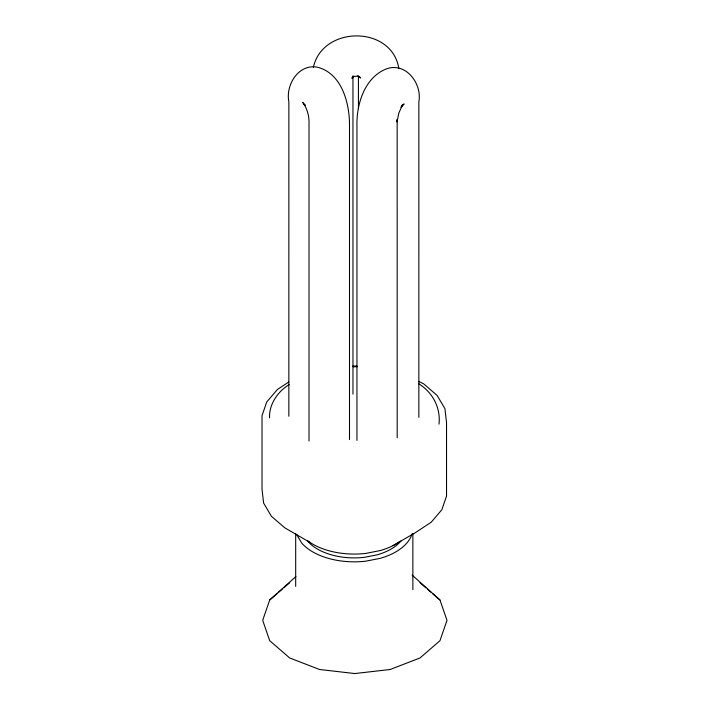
<?xml version="1.0" encoding="UTF-8"?>
<svg xmlns="http://www.w3.org/2000/svg" width="709" height="709" viewBox="0 0 709 709"><rect width="100%" height="100%" fill="white"/><g stroke="black" fill="none" stroke-linecap="round" stroke-linejoin="round"><path stroke-width="1.06" d="M288.847 416.263L288.864 101.874C285.24 84.043 300.004 61.674 319.715 67.842C342.022 75.269 349.324 102.956 349.502 124.093L349.502 439.58M418.851 417.371L418.859 101.892C422.307 83.405 405.468 61.284 385.74 69.154C364.417 78.008 356.326 104.533 356.955 126.042L356.955 440.431M313.325 67.461C322.391 25.382 392.05 24.975 398.883 68.72M352.905 76.599L353.144 75.89L351.921 78.291L353.667 76.545L352.329 77.166L354.332 76.342L358.683 76.209L357.611 75.952L360.606 78.008L359.419 76.475M295.901 576.577L269.704 599.991L262.693 620.348L269.704 640.706L289.68 657.97L319.573 669.5L354.837 673.55L390.101 669.5L420.003 657.97L439.97 640.706L446.989 620.348L439.97 599.991L412.142 575.114M269.704 599.991L277.201 593.522M278.859 592.077L282.191 589.206M283.857 587.761L289.68 582.727M401.941 105.57L404.13 103.931L401.019 107.307L402.499 104.923L398.821 113.077L397.049 121.966L397.155 119.404L397.191 437.799M288.829 381.956L277.352 389.525L266.699 402.03L262.011 415.696L262.011 489.175L263.615 503.08L271.396 516.276L284.832 527.851L310.17 542.545M289.112 384.659C277.795 391.536 268.95 404.254 269.553 417.84M393.034 545.629L415.306 532.707L431.205 522.223L441.858 509.718L446.537 496.052L446.537 422.573L444.933 408.668L437.152 395.471L423.725 383.897L418.939 381.486M352.559 366.163L356.937 365.995M353.109 366.801L357.531 366.633M418.868 383.817C432.676 392.511 440.847 407.817 438.995 424.15M420.003 582.727L425.825 587.761M427.492 589.206L430.815 592.077M432.481 593.522L439.97 599.991M304.046 104.214L305.304 105.34L302.716 102.415C307.351 108.663 309.425 116.675 309.009 124.403L309.009 440.998M296.708 534.586L301.644 542.961A58.714 33.899 0 0 0 365.791 561.173L380.299 558.32A58.714 33.899 0 0 0 412.035 534.028M352.958 76.714L352.976 394.151M412.868 533.425L412.868 589.64M358.426 76.545L358.435 108.645M295.688 533.469L295.688 586.378M401.179 540.772A51.908 29.964 0 0 1 377.277 554.801L364.453 557.318A51.908 29.964 0 0 1 307.75 541.224M399.814 541.561A58.714 33.899 0 0 1 380.299 550.556L365.791 553.41A58.714 33.899 0 0 1 307.529 540.683"/></g></svg>
